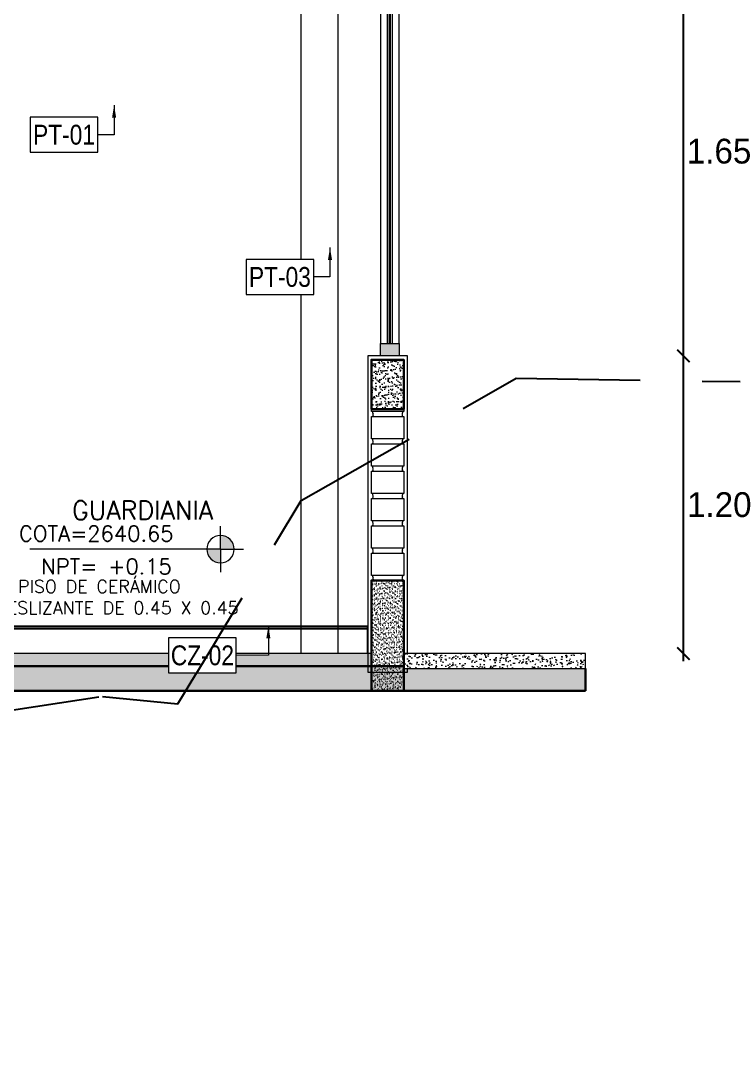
# Model space of a CAD drawing. Header units: millimetres. Extents: x -3570 to 5754, y -12788176 to 1214.
# Drawn here: x 3386.958 to 3389.834, y 1185.292 to 1189.482 of the extents above; entities that cross this region are included whole.
import ezdxf
from ezdxf.enums import TextEntityAlignment as Align

# ---------------------------------------------------------------- set-up
doc = ezdxf.new("R2010")
doc.units = ezdxf.units.MM
doc.linetypes.add('CONTINUA', pattern=[0])
doc.linetypes.add('DASHED', pattern=[0.75, 0.5, -0.25])
for name, color, linetype, lineweight in [('01. MUROS.', 7, 'Continuous', 20), ('08. FALSO PISO.', 201, 'Continuous', 5), ('12. VENTANAS.', 142, 'Continuous', 15), ('30. VIGUETAS EN CORTE.', 82, 'Continuous', 30), ('32. SOBRECIMIENTO Y ELEM. DE CONCRETO EN CORTE.', 82, 'Continuous', 30), ('47. MOBILIARIOS.', 253, 'Continuous', 5), ('55. INDICADORES - TEXTO (SOLO MÓDULOS).', 45, 'Continuous', 5), ('COTAS', 7, 'Continuous', 0), ('SGE_NIVELES', 1, 'Continuous', 9), ('SGE_TEXTO-CHICOS-03', 3, 'Continuous', 9), ('SGE_TEXTO-MEDIANO-04', 4, 'Continuous', 40)]:
    doc.layers.add(name, color=color, linetype=linetype, lineweight=lineweight)
doc.layers.add('C-ROAD-PROF', color=1, linetype='DASHED')
doc.layers.add('COTAS-INTER', color=7, linetype='Continuous')
doc.styles.add('nemi', font='GOTHIC.TTF')
doc.styles.add('ROMANS', font='romans.shx')
doc.styles.add('SIMPLEX 50', font='simplex.shx', dxfattribs={"width": 0.6, "height": 0.08})
doc.styles.add('TEXTOS 20', font='ARIALN.TTF', dxfattribs={"height": 0.08})
doc.dimstyles.new('COTA NEMI', dxfattribs={"dimscale": 0, "dimtxt": 0.1, "dimasz": 0.05, "dimexe": 0.04, "dimexo": 0.1, "dimgap": 0.022, "dimtad": 2, "dimtih": 1, "dimtoh": 1, "dimzin": 5, "dimdsep": 46, "dimtxsty": 'nemi', "dimblk": 'ARCHTICK', "dimcen": 0, "dimdle": 0.03, "dimclrd": 1, "dimclre": 1, "dimclrt": 256, "dimaunit": 1, "dimazin": 0, "dimtfac": 1, "dimtix": 1, "dimtmove": 0, "dimatfit": 3, "dimldrblk": 'ARCHTICK', "dimfxl": 0.05, "dimfxlon": 1, "dimtolj": 1, "dimtzin": 0, "dimlwd": -1, "dimlwe": -1, "dimarcsym": 0})
doc.dimstyles.new('ESC G 1.50', dxfattribs={"dimtxt": 0.08, "dimasz": 0.08, "dimexe": 0.08, "dimexo": 0.05, "dimgap": 0.02, "dimtad": 2, "dimtih": 1, "dimtoh": 1, "dimzin": 1, "dimdsep": 46, "dimtxsty": 'SIMPLEX 50', "dimblk": 'ARCHTICK', "dimcen": 0, "dimdle": 0.06, "dimclrd": 256, "dimclre": 256, "dimclrt": 256, "dimadec": 0, "dimazin": 0, "dimtfac": 1, "dimtix": 1, "dimtmove": 2, "dimatfit": 3, "dimfxl": 0.5, "dimfxlon": 1, "dimlwd": -1, "dimlwe": -1, "dimarcsym": 0})

# ---------------------------------------------------------------- blocks, each defined once
blk = doc.blocks.new('NIVELES')
h = blk.add_hatch(color=256)
h.paths.add_polyline_path([(0, 0.0798, 0.414214), (-0.0798, 0), (0, 0)])
h.paths.add_polyline_path([(0.0798, 0), (0, 0), (0, -0.0798, 0.414214)])
for points in [[(0, 0.0798), (0, 0.133)], [(0, 0), (0, 0.0798)], [(-0.0798, 0), (-0.133, 0)], [(0, 0), (-0.0798, 0)], [(0, 0), (0.0798, 0)], [(0, 0), (0, -0.0798)], [(0.0798, 0), (1.108, 0)], [(0, -0.0798), (0, -0.133)]]:
    blk.add_lwpolyline(points)
blk.add_circle((0, 0), 0.0798)
at = {"style": 'ROMANS'}
for tag, p in [('COTA', (0.1729, 0.0454)), ('NIVEL', (0.1729, -0.1452))]:
    blk.add_attdef(tag, p, '', height=0.09, dxfattribs=at)
blk = doc.blocks.new('*U305')
blk.add_wipeout([(0.075, 1.65), (0, 1.65), (0, 0), (0.075, 0)])
at = {"layer": '12. VENTANAS.'}
h = blk.add_hatch(color=251, dxfattribs=at)
h.dxf.hatch_style = 1
h.paths.add_polyline_path([(0, 1.6), (0, 1.65), (0.075, 1.65), (0.075, 1.6)])
at = {"layer": '12. VENTANAS.', "lineweight": 0}
h = blk.add_hatch(color=156, dxfattribs=at)
h.dxf.hatch_style = 1
h.paths.add_polyline_path([(0.0263, 1.6), (0.0263, 0.05), (0.0362, 0.05), (0.0362, 1.6)])
at = {"layer": '12. VENTANAS.'}
h = blk.add_hatch(color=251, dxfattribs=at)
h.dxf.hatch_style = 1
h.paths.add_polyline_path([(0, 0), (0, 0.05), (0.075, 0.05), (0.075, 0)])
at = {"layer": '12. VENTANAS.', "color": 252, "linetype": 'Continuous', "lineweight": 9}
blk.add_lwpolyline([(0.075, 0.05), (0.075, 1.65), (0, 1.65), (0, 0.05)], close=True, dxfattribs=at)
at = {"layer": '12. VENTANAS.', "color": 8, "linetype": 'Continuous', "lineweight": 13}
for points in [[(0, 1.6), (0, 1.65), (0.075, 1.65), (0.075, 1.6)], [(0, 0), (0, 0.05), (0.075, 0.05), (0.075, 0)]]:
    blk.add_lwpolyline(points, close=True, dxfattribs=at)
at = {"layer": '12. VENTANAS.', "color": 150, "lineweight": 5, "ltscale": 0.5}
for points in [[(0.0263, 1.6), (0.0263, 0.05), (0.0362, 0.05), (0.0362, 1.6), (0.0263, 1.6)], [(0.0387, 1.6), (0.0387, 0.05), (0.0487, 0.05), (0.0487, 1.6), (0.0387, 1.6)]]:
    blk.add_lwpolyline(points, dxfattribs=at)
blk = doc.blocks.new('*U302')
at = {"layer": '01. MUROS.', "color": 146, "true_color": 0x03507d}
for points in [[(0.13, 0.68), (0, 0.68), (0, 0.73), (0.13, 0.73)], [(0.13, 0.57), (0, 0.57), (0, 0.66), (0.13, 0.66)], [(0.13, 0.46), (0, 0.46), (0, 0.55), (0.13, 0.55)], [(0.13, 0.35), (0, 0.35), (0, 0.44), (0.13, 0.44)], [(0.13, 0.24), (0, 0.24), (0, 0.33), (0.13, 0.33)], [(0.13, 0.13), (0, 0.13), (0, 0.22), (0.13, 0.22)], [(0.13, 0.02), (0, 0.02), (0, 0.11), (0.13, 0.11)]]:
    blk.add_lwpolyline(points, close=True, dxfattribs=at)
for points, knots in [([(0.0058, 0.68), (0.0047, 0.6783), (0.0029, 0.6754), (0.0077, 0.6723), (0.0037, 0.6686), (0.0082, 0.6653), (0.0045, 0.6628), (0.0049, 0.6608), (0.005, 0.66)], [0.00011014, 0.00011014, 0.00011014, 0.00011014, 0.00522058, 0.00867691, 0.01247807, 0.01624097, 0.01967059, 0.02200747, 0.02200747, 0.02200747, 0.02200747]), ([(0.1242, 0.68), (0.1253, 0.6783), (0.1271, 0.6754), (0.1223, 0.6723), (0.1263, 0.6686), (0.1218, 0.6653), (0.1255, 0.6628), (0.1251, 0.6608), (0.125, 0.66)], [0.00011014, 0.00011014, 0.00011014, 0.00011014, 0.00522058, 0.0086769, 0.01247807, 0.01624097, 0.01967059, 0.02200747, 0.02200747, 0.02200747, 0.02200747]), ([(0.0058, 0.57), (0.0047, 0.5683), (0.0029, 0.5654), (0.0077, 0.5623), (0.0037, 0.5586), (0.0082, 0.5553), (0.0045, 0.5528), (0.0049, 0.5508), (0.005, 0.55)], [0.00011014, 0.00011014, 0.00011014, 0.00011014, 0.00522058, 0.00867691, 0.01247807, 0.01624097, 0.01967059, 0.02200747, 0.02200747, 0.02200747, 0.02200747]), ([(0.1242, 0.57), (0.1253, 0.5683), (0.1271, 0.5654), (0.1223, 0.5623), (0.1263, 0.5586), (0.1218, 0.5553), (0.1255, 0.5528), (0.1251, 0.5508), (0.125, 0.55)], [0.00011014, 0.00011014, 0.00011014, 0.00011014, 0.00522058, 0.0086769, 0.01247807, 0.01624097, 0.01967059, 0.02200747, 0.02200747, 0.02200747, 0.02200747]), ([(0.0058, 0.46), (0.0047, 0.4583), (0.0029, 0.4554), (0.0077, 0.4523), (0.0037, 0.4486), (0.0082, 0.4453), (0.0045, 0.4428), (0.0049, 0.4408), (0.005, 0.44)], [0.00011014, 0.00011014, 0.00011014, 0.00011014, 0.00522058, 0.00867691, 0.01247807, 0.01624097, 0.01967059, 0.02200747, 0.02200747, 0.02200747, 0.02200747]), ([(0.1242, 0.46), (0.1253, 0.4583), (0.1271, 0.4554), (0.1223, 0.4523), (0.1263, 0.4486), (0.1218, 0.4453), (0.1255, 0.4428), (0.1251, 0.4408), (0.125, 0.44)], [0.00011014, 0.00011014, 0.00011014, 0.00011014, 0.00522058, 0.0086769, 0.01247807, 0.01624097, 0.01967059, 0.02200747, 0.02200747, 0.02200747, 0.02200747]), ([(0.0058, 0.35), (0.0047, 0.3483), (0.0029, 0.3454), (0.0077, 0.3423), (0.0037, 0.3386), (0.0082, 0.3353), (0.0045, 0.3328), (0.0049, 0.3308), (0.005, 0.33)], [0.00011014, 0.00011014, 0.00011014, 0.00011014, 0.00522058, 0.00867691, 0.01247807, 0.01624097, 0.01967059, 0.02200747, 0.02200747, 0.02200747, 0.02200747]), ([(0.1242, 0.35), (0.1253, 0.3483), (0.1271, 0.3454), (0.1223, 0.3423), (0.1263, 0.3386), (0.1218, 0.3353), (0.1255, 0.3328), (0.1251, 0.3308), (0.125, 0.33)], [0.00011014, 0.00011014, 0.00011014, 0.00011014, 0.00522058, 0.0086769, 0.01247807, 0.01624097, 0.01967059, 0.02200747, 0.02200747, 0.02200747, 0.02200747]), ([(0.0058, 0.24), (0.0047, 0.2383), (0.0029, 0.2354), (0.0077, 0.2323), (0.0037, 0.2286), (0.0082, 0.2253), (0.0045, 0.2228), (0.0049, 0.2208), (0.005, 0.22)], [0.00011014, 0.00011014, 0.00011014, 0.00011014, 0.00522058, 0.00867691, 0.01247807, 0.01624097, 0.01967059, 0.02200747, 0.02200747, 0.02200747, 0.02200747]), ([(0.1242, 0.24), (0.1253, 0.2383), (0.1271, 0.2354), (0.1223, 0.2323), (0.1263, 0.2286), (0.1218, 0.2253), (0.1255, 0.2228), (0.1251, 0.2208), (0.125, 0.22)], [0.00011014, 0.00011014, 0.00011014, 0.00011014, 0.00522058, 0.0086769, 0.01247807, 0.01624097, 0.01967059, 0.02200747, 0.02200747, 0.02200747, 0.02200747]), ([(0.0058, 0.13), (0.0047, 0.1283), (0.0029, 0.1254), (0.0077, 0.1223), (0.0037, 0.1186), (0.0082, 0.1153), (0.0045, 0.1128), (0.0049, 0.1108), (0.005, 0.11)], [0.00011014, 0.00011014, 0.00011014, 0.00011014, 0.00522058, 0.00867691, 0.01247807, 0.01624097, 0.01967059, 0.02200747, 0.02200747, 0.02200747, 0.02200747]), ([(0.1242, 0.13), (0.1253, 0.1283), (0.1271, 0.1254), (0.1223, 0.1223), (0.1263, 0.1186), (0.1218, 0.1153), (0.1255, 0.1128), (0.1251, 0.1108), (0.125, 0.11)], [0.00011014, 0.00011014, 0.00011014, 0.00011014, 0.00522058, 0.0086769, 0.01247807, 0.01624097, 0.01967059, 0.02200747, 0.02200747, 0.02200747, 0.02200747]), ([(0.0058, 0.02), (0.0047, 0.0183), (0.0029, 0.0154), (0.0077, 0.0123), (0.0037, 0.0086), (0.0082, 0.0053), (0.0045, 0.0028), (0.0049, 0.0008), (0.005, 0)], [0.00011014, 0.00011014, 0.00011014, 0.00011014, 0.00522058, 0.00867691, 0.01247807, 0.01624097, 0.01967059, 0.02200747, 0.02200747, 0.02200747, 0.02200747]), ([(0.1242, 0.02), (0.1253, 0.0183), (0.1271, 0.0154), (0.1223, 0.0123), (0.1263, 0.0086), (0.1218, 0.0053), (0.1255, 0.0028), (0.1251, 0.0008), (0.125, 0)], [0.00011014, 0.00011014, 0.00011014, 0.00011014, 0.00522058, 0.0086769, 0.01247807, 0.01624097, 0.01967059, 0.02200747, 0.02200747, 0.02200747, 0.02200747])]:
    blk.add_open_spline(points, degree=3, knots=knots, dxfattribs=at)
blk = doc.blocks.new('*U279')
blk.add_wipeout([(0, 0), (0, -0.2), (0.13, -0.2), (0.13, 0)])
at = {"layer": '30. VIGUETAS EN CORTE.', "linetype": 'ByBlock', "lineweight": 0}
h = blk.add_hatch(dxfattribs=at)
h.set_pattern_fill('AR-SAND', color=256, scale=0.0005)
h.set_pattern_definition([(37.5, (-3235.436258, -1217.977465), (-0.00080001565, 0.02447066187), [0, -0.019304, 0, -0.02159, 0, -0.0206375]), (7.5, (-3235.436258, -1217.977465), (0.02247616416, 0.03584125503), [0, -0.010414, 0, -0.017399, 0, -0.0066675]), (327.5, (-3235.45188, -1217.977465), (0.03954961851, 7.185923e-05), [0, -0.00635, 0, -0.02286, 0, -0.029845]), (317.5, (-3235.45188, -1217.977465), (0.03817782262, 0.01114646616), [0, -0.003175, 0, -0.014986, 0, -0.017145])])
h.paths.add_polyline_path([(0.13, 0), (0, 0), (0, -0.2), (0.13, -0.2)])
at = {"layer": '30. VIGUETAS EN CORTE.', "linetype": 'ByBlock'}
blk.add_lwpolyline([(0.13, 0), (0, 0), (0, -0.2), (0.13, -0.2)], close=True, dxfattribs=at)
blk = doc.blocks.new('_ArchTick')
at = {"color": 0, "linetype": 'Continuous', "const_width": 0.15}
blk.add_lwpolyline([(-0.5, -0.5), (0.5, 0.5)], dxfattribs=at)
blk = doc.blocks.new('*D490')
at = {"layer": 'COTAS-INTER', "color": 1, "transparency": 16777216}
blk.add_line((3389.6291, 1186.9013), (3389.6291, 1188.1613), dxfattribs=at)
at = {"layer": 'Defpoints', "color": 0, "lineweight": 30, "transparency": 16777216}
for p in [(3387.5503, 1188.1313, -99722248.4331), (3389.6291, 1188.1313), (3387.9735, 1186.9313, -99722347.5473)]:
    blk.add_point(p, dxfattribs=at)
at = {"layer": 'COTAS-INTER', "color": 1, "transparency": 16777216, "xscale": 0.05, "yscale": 0.05, "zscale": 0.05}
for p, rotation in [((3389.6291, 1188.1313), 90), ((3389.6291, 1186.9313), 270)]:
    blk.add_blockref('_ArchTick', p, dxfattribs=dict(at, rotation=rotation))
at = {"layer": 'COTAS-INTER', "transparency": 16777216, "insert": (3389.774, 1187.5313), "char_height": 0.1, "attachment_point": 5, "style": 'nemi'}
blk.add_mtext('\\A1;1.20', dxfattribs=at)
blk = doc.blocks.new('*D491')
at = {"layer": 'COTAS-INTER', "color": 1, "transparency": 16777216}
blk.add_line((3389.6291, 1188.1013), (3389.6291, 1189.8113), dxfattribs=at)
at = {"layer": 'Defpoints', "color": 0, "lineweight": 30, "transparency": 16777216}
for p in [(3388.1503, 1189.7813, -99722248.4331), (3389.6291, 1189.7813), (3387.5503, 1188.1313, -99722248.4331)]:
    blk.add_point(p, dxfattribs=at)
at = {"layer": 'COTAS-INTER', "color": 1, "transparency": 16777216, "xscale": 0.05, "yscale": 0.05, "zscale": 0.05}
for p, rotation in [((3389.6291, 1189.7813), 90), ((3389.6291, 1188.1313), 270)]:
    blk.add_blockref('_ArchTick', p, dxfattribs=dict(at, rotation=rotation))
at = {"layer": 'COTAS-INTER', "transparency": 16777216, "insert": (3389.7731, 1188.9563), "char_height": 0.1, "attachment_point": 5, "style": 'nemi'}
blk.add_mtext('\\A1;1.65', dxfattribs=at)
blk = doc.blocks.new('sdd d d')
at = {"layer": 'C-ROAD-PROF', "color": 1, "linetype": 'DASHED', "lineweight": -3}
for p, q in [((-45248.2183, 28418.8307), (-45247.3518, 28419.323)), ((-45247.3518, 28419.323), (-45246.4496, 28419.3096)), ((-45248.7157, 28418.0103), (-45248.2183, 28418.8307)), ((-45249.5285, 28417.9631), (-45249.0197, 28418.0405)), ((-45249.0197, 28418.0405), (-45248.7157, 28418.0103))]:
    blk.add_line(p, q, dxfattribs=at)
blk = doc.blocks.new('*U306')
blk.add_wipeout([(-0.3912, -0.1587), (-0.3912, -0.3006), (-0.1184, -0.3006), (-0.1184, -0.1587)]).dxf.layer = '55. INDICADORES - TEXTO (SOLO MÓDULOS).'
at = {"layer": '55. INDICADORES - TEXTO (SOLO MÓDULOS).'}
blk.add_lwpolyline([(-0.3912, -0.3006), (-0.1184, -0.3006), (-0.1184, -0.1587), (-0.3912, -0.1587)], close=True, dxfattribs=at)
at = {"layer": '55. INDICADORES - TEXTO (SOLO MÓDULOS).', "style": 'TEXTOS 20'}
blk.add_attdef('ITEM', text='', height=0.08, dxfattribs=at).set_placement((-0.2548, -0.2297), align=Align.MIDDLE_CENTER)
at = {"layer": '55. INDICADORES - TEXTO (SOLO MÓDULOS).'}
blk.add_leader([(-0.0529, -0.1112), (-0.0529, -0.2297), (-0.1184, -0.2297)], dimstyle='ESC G 1.50', override={"dimasz": 0.05}, dxfattribs=at)
blk = doc.blocks.new('*U314')
blk.add_wipeout([(-0.3912, -0.1587), (-0.3912, -0.3006), (-0.1184, -0.3006), (-0.1184, -0.1587)]).dxf.layer = '55. INDICADORES - TEXTO (SOLO MÓDULOS).'
at = {"layer": '55. INDICADORES - TEXTO (SOLO MÓDULOS).'}
blk.add_lwpolyline([(-0.3912, -0.3006), (-0.1184, -0.3006), (-0.1184, -0.1587), (-0.3912, -0.1587)], close=True, dxfattribs=at)
at = {"layer": '55. INDICADORES - TEXTO (SOLO MÓDULOS).', "style": 'TEXTOS 20'}
blk.add_attdef('ITEM', text='', height=0.08, dxfattribs=at).set_placement((-0.2548, -0.2297), align=Align.MIDDLE_CENTER)
at = {"layer": '55. INDICADORES - TEXTO (SOLO MÓDULOS).'}
blk.add_leader([(0.011, -0.1112), (0.011, -0.2296), (-0.1184, -0.2297)], dimstyle='ESC G 1.50', override={"dimasz": 0.05}, dxfattribs=at)

msp = doc.modelspace()

# ---------------------------------------------------------------- hatches: boundary and pattern name
at = {"layer": '08. FALSO PISO.'}
h = msp.add_hatch(dxfattribs=at)
h.set_pattern_fill('AR-CONC', color=144, scale=0.0003)
h.set_pattern_definition([(50, (-319234.70204, -8885090.883005), (0.0546554006988, -0.00478172566167), [0.005715, -0.062865]), (355, (-319234.70204, -8885090.883005), (-0.0105730264275, 0.0573170535717), [0.004572, -0.050292175251]), (100.4514447, (-319234.697485, -8885090.883404), (0.0440823741271, 0.05253532557366), [0.00485700264, -0.05342707338]), (46.1842, (-319234.70204, -8885090.867765), (0.08132371226764, -0.0126126983798), [0.0085725, -0.0942975]), (96.63555761, (-319234.69526, -8885090.86882), (0.07122124021545, 0.0742278373793), [0.007285506942, -0.080140682448]), (351.18415117, (-319234.70204, -8885090.867765), (0.0712212402195, 0.07422783737566), [0.006857990121, -0.075437919576]), (21, (-319234.69442, -8885090.871575), (0.04548431738074, -0.03067955945613), [0.005715, -0.062865]), (326, (-319234.69442, -8885090.871575), (0.0185406085043, 0.0552563898367), [0.004572, -0.050292]), (71.451445, (-319234.69063, -8885090.87413), (0.0640249257836, 0.02457683066577), [0.00485700264, -0.05342698128]), (37.5, (-319234.70204, -8885090.883005), (0.000926580975178, 0.025366511661946), [0, -0.0496824, 0, -0.051054, 0, -0.0504825]), (7.5, (-319234.70204, -8885090.883005), (0.02004589875309, 0.03005417244544), [0, -0.0291084, 0, -0.0485394, 0, -0.0192405]), (327.5, (-319234.719033, -8885090.883005), (0.04067717855006, -0.0017186231978), [0, -0.01905, 0, -0.059436, 0, -0.078867]), (317.5, (-319234.726653, -8885090.883005), (0.0444387544158, 0.00762794731), [0, -0.024765, 0, -0.0394716, 0, -0.056007])])
h.paths.add_polyline_path([(3383.8693, 1186.8813), (3388.3718, 1186.8813), (3388.3718, 1186.9313), (3383.8693, 1186.9313)])
at = {"layer": '08. FALSO PISO.', "true_color": 0x939598}
h = msp.add_hatch(dxfattribs=at)
h.set_pattern_fill('AR-CONC', color=252, scale=0.0003)
h.set_pattern_definition([(50, (-1396.01477, -502.34678), (0.0546554007, -0.00478172566), [0.005715, -0.062865]), (355, (-1396.01477, -502.34678), (-0.0105730264, 0.0573170536), [0.004572, -0.05029217525]), (100.4514447, (-1396.010213, -502.34718), (0.0440823741, 0.0525353256), [0.00485700264, -0.0534270734]), (46.1842, (-1396.01477, -502.33154), (0.0813237123, -0.0126126984), [0.0085725, -0.0942975]), (96.6355576, (-1396.00799, -502.33259), (0.0712212402, 0.0742278374), [0.007285507, -0.0801406824]), (351.1841512, (-1396.01477, -502.33154), (0.0712212402, 0.0742278374), [0.0068579901, -0.0754379196]), (21, (-1396.00715, -502.33535), (0.0454843174, -0.03067955946), [0.005715, -0.062865]), (326, (-1396.00715, -502.33535), (0.0185406085, 0.05525638984), [0.004572, -0.050292]), (71.451445, (-1396.00336, -502.33791), (0.0640249258, 0.02457683067), [0.00485700264, -0.0534269813]), (37.5, (-1396.014768, -502.346781), (0.000926580975, 0.02536651166), [0, -0.0496824, 0, -0.051054, 0, -0.0504825]), (7.5, (-1396.014768, -502.34678), (0.02004589875, 0.03005417245), [0, -0.0291084, 0, -0.0485394, 0, -0.0192405]), (327.5, (-1396.03176, -502.346781), (0.04067717855, -0.0017186232), [0, -0.01905, 0, -0.059436, 0, -0.078867]), (317.5, (-1396.03938, -502.34678), (0.04443875442, 0.0076279473), [0, -0.024765, 0, -0.0394716, 0, -0.056007])])
h.paths.add_polyline_path([(3389.2349, 1186.8813), (3389.2349, 1186.7813), (3383.8693, 1186.7813), (3383.8693, 1186.8813)])

# ---------------------------------------------------------------- linework, layer by layer
at = {"color": 18, "lineweight": 30, "true_color": 0x000000}
msp.add_line((3389.2349, 1186.8713), (3389.2349, 1186.7813), dxfattribs=at)
at = {"color": 146, "linetype": 'CONTINUA', "true_color": 0x105689}
for points in [[(3388.3568, 1186.9413), (3388.3568, 1187.0413), (3386.4907, 1187.0413)], [(3388.3568, 1186.9313), (3388.3568, 1187.0313), (3386.4907, 1187.0313)]]:
    msp.add_lwpolyline(points, dxfattribs=at)
at = {"color": 18, "lineweight": 30, "true_color": 0x000000}
msp.add_lwpolyline([(3389.2349, 1186.8813), (3383.8693, 1186.8813), (3383.8693, 1186.7813), (3389.2349, 1186.7813)], dxfattribs=at)
at = {"layer": '08. FALSO PISO.', "color": 144}
msp.add_lwpolyline([(3383.8693, 1186.8813), (3388.3718, 1186.8813), (3388.3718, 1186.9313), (3383.8693, 1186.9313)], close=True, dxfattribs=at)
at = {"layer": 'COTAS', "color": 251, "true_color": 0x636466}
for p, q in [((3388.0868, 1189.8355), (3388.0868, 1186.9313)), ((3388.2368, 1189.7796), (3388.2368, 1186.9313))]:
    msp.add_line(p, q, dxfattribs=at)
at = {"layer": 'SGE_TEXTO-CHICOS-03'}
msp.add_lwpolyline([(3388.3568, 1186.9313), (3388.3568, 1186.8563), (3388.5168, 1186.8563), (3388.5168, 1188.1313), (3388.3568, 1188.1313), (3388.3568, 1186.9313)], dxfattribs=at)

# ---------------------------------------------------------------- block references
at = {"layer": '01. MUROS.'}
msp.add_blockref('*U302', (3388.3718, 1187.2267), dxfattribs=at)
at = {"layer": '55. INDICADORES - TEXTO (SOLO MÓDULOS).'}
ref = msp.add_blockref('*U306', (3387.3874, 1189.2528), dxfattribs=at)
ref.add_attrib('ITEM', 'PT-01', dxfattribs={"height": 0.08, "style": 'TEXTOS 20'}).set_placement((3387.1326, 1189.0232, -99723159.3565), align=Align.MIDDLE_CENTER)
at = {"layer": 'SGE_NIVELES'}
ref = msp.add_blockref('NIVELES', (3387.7633, 1187.3524), dxfattribs=dict(at, xscale=-0.6931843137543525, yscale=0.6931843137543525, zscale=0.6931843137543525))
ref.add_attrib('COTA', 'COTA=2640.65', (3386.9512, 1187.3838, -386442289.2637), dxfattribs={"layer": '0', "height": 0.062387, "style": 'ROMANS'})
ref.add_attrib('NIVEL', 'NPT= +0.15', (3387.0404, 1187.2517, -386442289.2637), dxfattribs={"layer": '0', "height": 0.06239, "style": 'ROMANS'})

# ---------------------------------------------------------------- texts
at = {"layer": 'SGE_TEXTO-CHICOS-03', "insert": (3387.3729, 1187.2276), "char_height": 0.05152, "attachment_point": 2, "style": 'ROMANS'}
msp.add_mtext('\\pxi-3.7908,qc;PISO DE CERÁMICO\\P\\pq*;ANTIDESLIZANTE DE 0.45 X 0.45', dxfattribs=at)
at = {"layer": 'SGE_TEXTO-MEDIANO-04', "lineweight": 20, "insert": (3387.4491, 1187.5092), "char_height": 0.07498, "width": 1.520319, "attachment_point": 5, "style": 'ROMANS'}
msp.add_mtext('GUARDIANIA', dxfattribs=at)

# ---------------------------------------------------------------- next in the draw order: block references
at = {"layer": '47. MOBILIARIOS.'}
msp.add_blockref('*U305', (3388.4085, 1188.1313), dxfattribs=at)

# ---------------------------------------------------------------- next in the draw order: wipeouts: each hides what was drawn before it
msp.add_wipeout([(3389.2349, 1186.9313), (3389.2349, 1186.8713), (3388.5018, 1186.8713), (3388.5018, 1186.9313)]).translate(0, 0, -99722347.5473)

# ---------------------------------------------------------------- next in the draw order: hatches: boundary and pattern name
at = {"layer": '08. FALSO PISO.'}
h = msp.add_hatch(dxfattribs=at)
h.set_pattern_fill('AR-CONC', color=144, scale=0.0003)
h.set_pattern_definition([(50, (-319238.47142, -8885090.883005), (0.0546554006988, -0.00478172566167), [0.005715, -0.062865]), (355, (-319238.47142, -8885090.883005), (-0.0105730264275, 0.0573170535717), [0.004572, -0.050292175251]), (100.4514447, (-319238.466865, -8885090.883403), (0.0440823741271, 0.05253532557366), [0.00485700264, -0.05342707338]), (46.1842, (-319238.47142, -8885090.867765), (0.08132371226764, -0.0126126983798), [0.0085725, -0.0942975]), (96.63555761, (-319238.46464, -8885090.868816), (0.07122124021545, 0.0742278373793), [0.007285506942, -0.080140682448]), (351.18415117, (-319238.47142, -8885090.867765), (0.0712212402195, 0.07422783737566), [0.006857990121, -0.075437919576]), (21, (-319238.4638, -8885090.871575), (0.04548431738074, -0.03067955945613), [0.005715, -0.062865]), (326, (-319238.4638, -8885090.871575), (0.0185406085043, 0.0552563898367), [0.004572, -0.050292]), (71.451445, (-319238.46001, -8885090.87413), (0.0640249257836, 0.02457683066577), [0.00485700264, -0.05342698128]), (37.5, (-319238.47142, -8885090.883005), (0.000926580975178, 0.025366511661946), [0, -0.0496824, 0, -0.051054, 0, -0.0504825]), (7.5, (-319238.47142, -8885090.883005), (0.02004589875309, 0.03005417244544), [0, -0.0291084, 0, -0.0485394, 0, -0.0192405]), (327.5, (-319238.488412, -8885090.883005), (0.04067717855006, -0.0017186231978), [0, -0.01905, 0, -0.059436, 0, -0.078867]), (317.5, (-319238.496032, -8885090.883005), (0.0444387544158, 0.00762794731), [0, -0.024765, 0, -0.0394716, 0, -0.056007])])
h.paths.add_polyline_path([(3388.5018, 1186.8713), (3389.2349, 1186.8713), (3389.2349, 1186.9313), (3388.5018, 1186.9313)])
at = {"layer": '32. SOBRECIMIENTO Y ELEM. DE CONCRETO EN CORTE.', "lineweight": 0}
h = msp.add_hatch(dxfattribs=at)
h.set_pattern_fill('AR-SAND', color=256, scale=0.00031, style=0)
h.set_pattern_definition([(37.5, (2687.898536, 592.043852), (-0.0004960097, 0.01517181036), [0, -0.01196848, 0, -0.0133858, 0, -0.01279525]), (7.5, (2687.898536, 592.043852), (0.01393522178, 0.0222215781), [0, -0.00645668, 0, -0.01078738, 0, -0.00413385]), (327.5, (2687.888851, 592.043852), (0.02452076348, 4.455273e-05), [0, -0.003937, 0, -0.0141732, 0, -0.0185039]), (317.5, (2687.88885, 592.043852), (0.02367025003, 0.006910809), [0, -0.0019685, 0, -0.00929132, 0, -0.0106299])])
h.paths.add_polyline_path([(3388.5018, 1186.7813), (3388.3718, 1186.7813), (3388.3718, 1187.2267), (3388.5018, 1187.2267)])

# ---------------------------------------------------------------- next in the draw order: linework, layer by layer
at = {"layer": '08. FALSO PISO.', "color": 144}
msp.add_lwpolyline([(3388.5018, 1186.8713), (3389.2349, 1186.8713), (3389.2349, 1186.9313), (3388.5018, 1186.9313)], close=True, dxfattribs=at)
at = {"layer": '32. SOBRECIMIENTO Y ELEM. DE CONCRETO EN CORTE.'}
msp.add_lwpolyline([(3388.5018, 1186.7813), (3388.3718, 1186.7813), (3388.3718, 1187.2267), (3388.5018, 1187.2267)], close=True, dxfattribs=at)

# ---------------------------------------------------------------- next in the draw order: block references
at = {"layer": '47. MOBILIARIOS.', "rotation": 180}
msp.add_blockref('*U279', (3388.5018, 1187.9163), dxfattribs=at)

# ---------------------------------------------------------------- next in the draw order: dimensions: what is measured, and where the dimension line sits
at = {"layer": 'COTAS-INTER'}
for base, p1, p2, override, picture, middle in [((3389.6291, 1189.7813), (3387.5503, 1188.1313, -99722248.4331), (3388.1503, 1189.7813, -99722248.4331), {"dimscale": 1, "dimtmove": 1}, '*D491', (3389.7731, 1188.9563)), ((3389.6291, 1188.1313), (3387.9735, 1186.9313, -99722347.5473), (3387.5503, 1188.1313, -99722248.4331), {"dimscale": 1}, '*D490', (3389.774, 1187.5313))]:
    dim = msp.add_linear_dim(base=base, p1=p1, p2=p2, angle=90, dimstyle='COTA NEMI', override=override, dxfattribs=at)
    dim.commit()
    dim.dimension.update_dxf_attribs({"geometry": picture, "text_midpoint": middle})

# ---------------------------------------------------------------- next in the draw order: block references
at = {"layer": '55. INDICADORES - TEXTO (SOLO MÓDULOS).'}
ref = msp.add_blockref('*U306', (3388.2576, 1188.6794), dxfattribs=at)
ref.add_attrib('ITEM', 'PT-03', dxfattribs={"height": 0.08, "style": 'TEXTOS 20'}).set_placement((3388.0028, 1188.4498, -99723060.2423), align=Align.MIDDLE_CENTER)
ref = msp.add_blockref('*U314', (3387.9453, 1187.1541), dxfattribs=at)
ref.add_attrib('ITEM', 'CZ-02', dxfattribs={"height": 0.08, "style": 'TEXTOS 20'}).set_placement((3387.6905, 1186.9244, -93488096.2632), align=Align.MIDDLE_CENTER)

# ---------------------------------------------------------------- next in the draw order: block references
msp.add_blockref('sdd d d', (48636.3073, -27231.2818))

doc.saveas('drawing.dxf')
